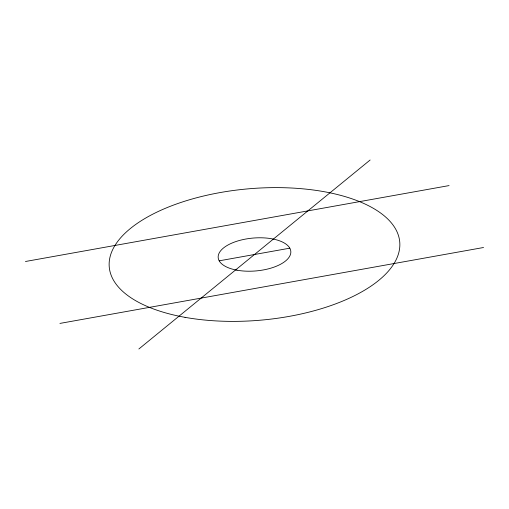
<?xml version="1.0" encoding="UTF-8"?>
<svg xmlns="http://www.w3.org/2000/svg" width="509" height="509" viewBox="0 0 509 509"><rect width="100%" height="100%" fill="white"/><g stroke="black" fill="none" stroke-linecap="round" stroke-linejoin="round"><path stroke-width="0.76" d="M138.874 348.983L370.119 160.017M25.45 261.499L449.072 185.588M219.201 260.824L289.799 248.176M59.928 323.412L483.55 247.501M236.971 270.184A36.444 16.492 -4.9 0 0 290.83 251.694A36.444 16.492 -4.9 0 0 235.692 241.629A36.444 16.492 -4.9 0 0 236.971 270.184M185.028 317.336A145.778 65.954 -4.9 0 0 399.807 242.939A145.778 65.954 -4.9 0 0 178.665 203.231A145.778 65.954 -4.9 0 0 185.028 317.336"/></g></svg>
